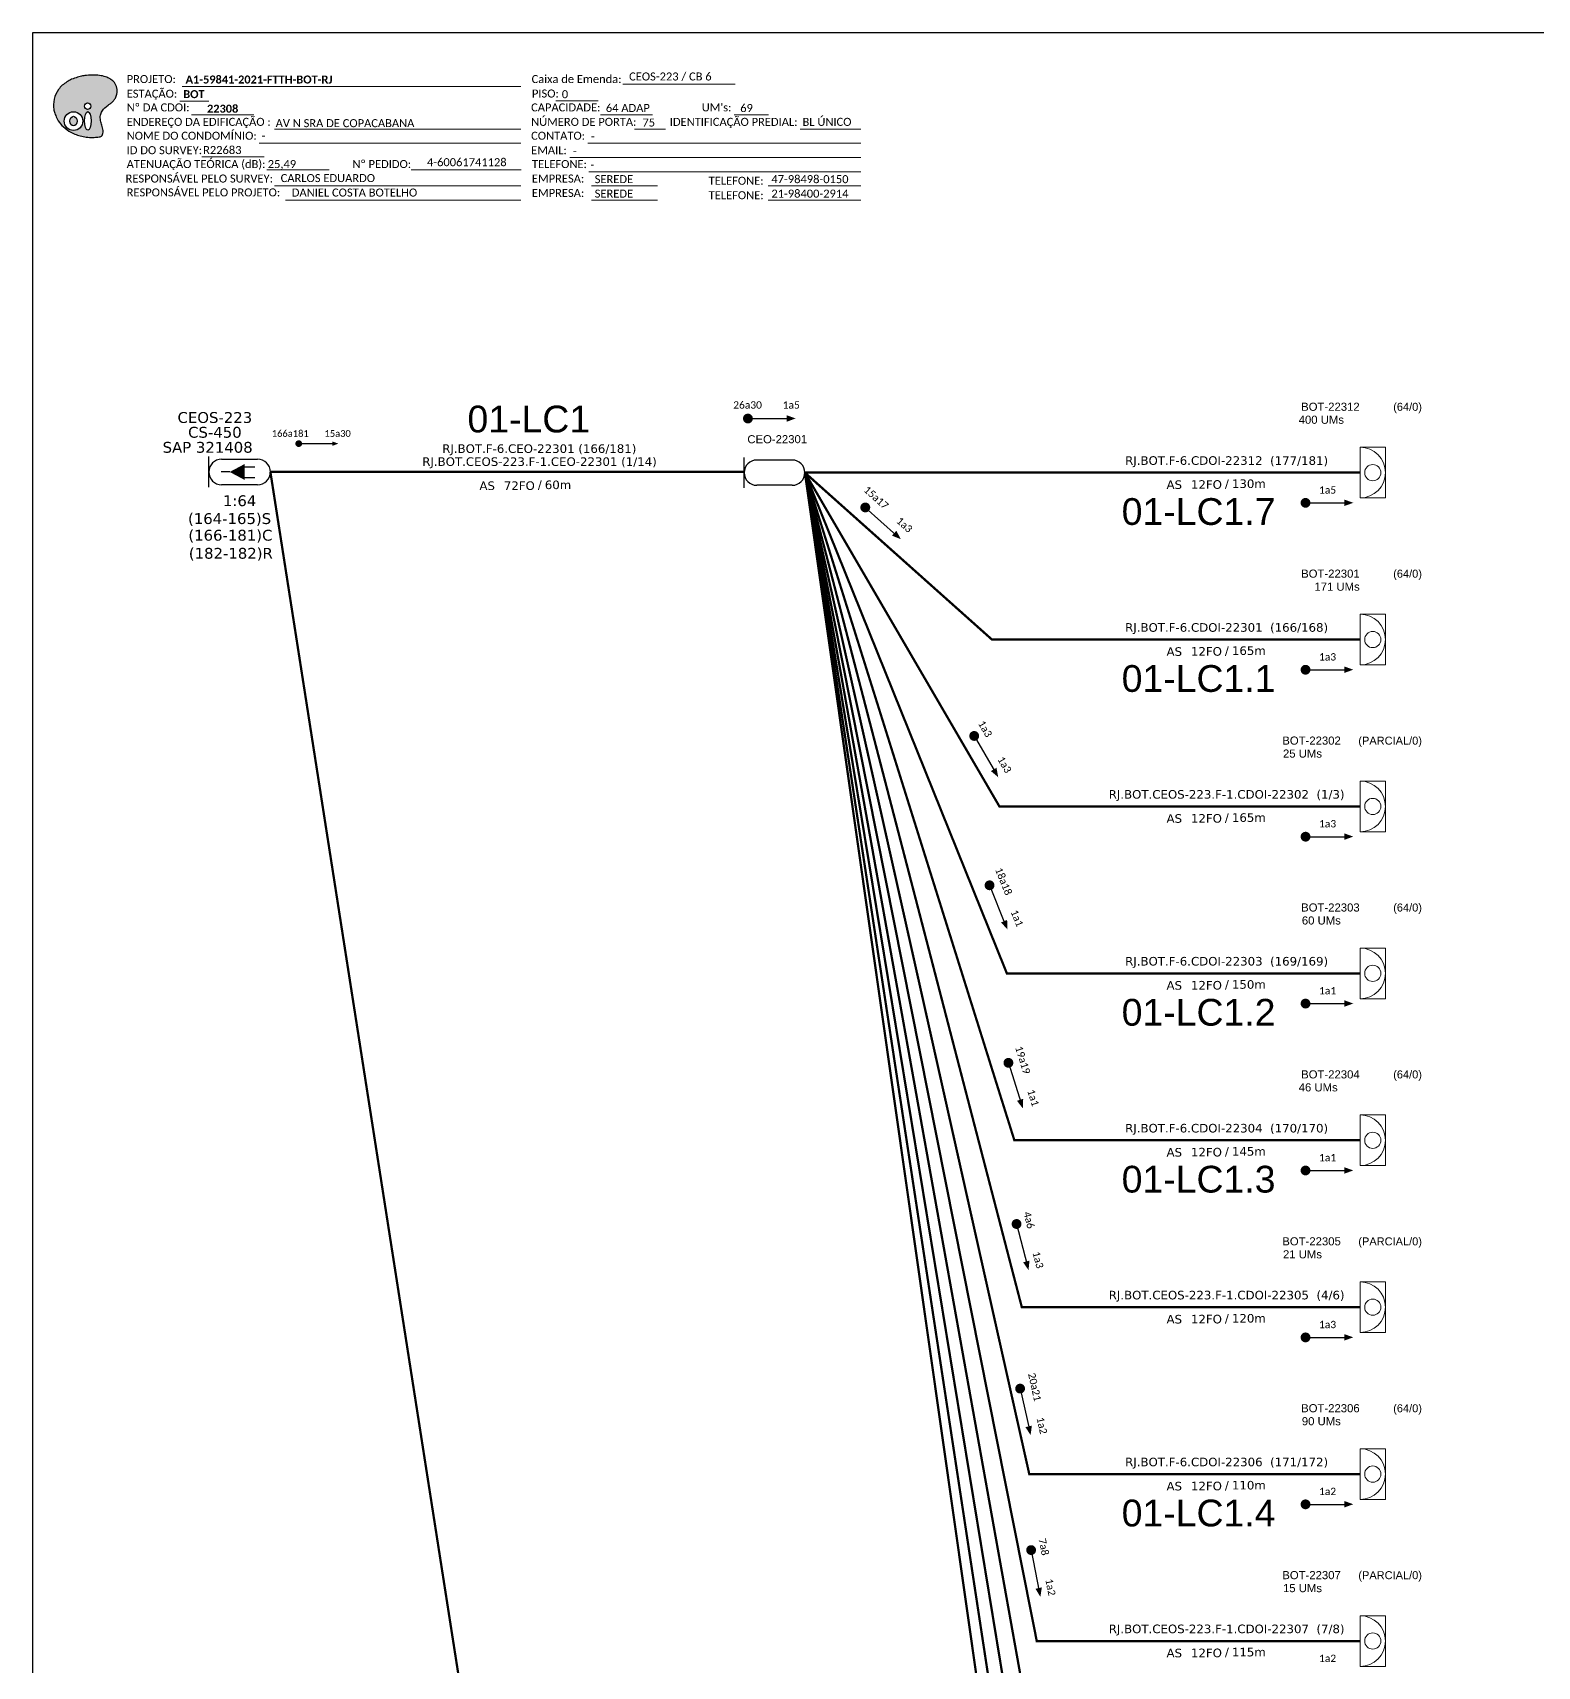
# Model space of a CAD drawing. Header units: millimetres. Extents: x 10187 to 11026, y 960 to 1554.
# Drawn here: x 10187.2 to 10524.5, y 1188.1 to 1554.2 of the extents above; entities that cross this region are included whole.
import ezdxf
from ezdxf.enums import TextEntityAlignment as Align

# ---------------------------------------------------------------- set-up
doc = ezdxf.new("R2010")
doc.units = ezdxf.units.MM
for name, color, linetype, lineweight in [("20.0-LEGENDA DOS CDO'S", 1, 'Continuous', 0), ('20.1-CDO_INTERIOR', 1, 'Continuous', 0), ('40.1-ETIQUETAS', 1, 'Continuous', 20)]:
    doc.layers.add(name, color=color, linetype=linetype, lineweight=lineweight)
for name, color, linetype in [('20.4-CEOS', 1, 'Continuous'), ('CAP a instalar', 1, 'Continuous'), ('CD a instalar', 1, 'Continuous'), ('SETA', 7, 'Continuous'), ('texto', 7, 'Continuous')]:
    doc.layers.add(name, color=color, linetype=linetype)
doc.styles.add('ARIAL', font='arial.ttf')
doc.styles.add('siredit', font='verdana.ttf')
doc.styles.get("Standard").update_dxf_attribs({"font": 'arial.ttf'})
doc.styles.add('WMF-Calibri0', font='calibri.ttf')
doc.styles.add('WMF-Calibri1', font='calibrib.ttf')
doc.linetypes.add('FENCELINE1', pattern='A,0.25,-0.1,[133,ltypeshp.shx,S=0.1,R=0,X=-0.1,Y=0],-0.1,1', length=1.45)

# ---------------------------------------------------------------- blocks, each defined once
blk = doc.blocks.new('ETIQUETA_RS5F')
at = {"layer": '40.1-ETIQUETAS', "color": 0, "style": 'siredit'}
blk.add_text('/', height=1.5, dxfattribs=at).set_placement((1.58, -1.95), align=Align.MIDDLE_RIGHT)
for tag, p in [('ETIQUETA_R_SECUNDARIA', (1.21, 2.1)), ('ETIQUETA_R_PRIMARIA', (1.21, 4.1)), ('F_ATIVAS/F_MORTAS', (1.14, -4.24))]:
    blk.add_attdef(tag, text='', height=1.5, dxfattribs=at).set_placement(p, align=Align.MIDDLE_CENTER)
for tag, p in [('TIPO_CABO', (-6.58, -2.12)), ('CAP_CABO', (0.4, -2.09))]:
    blk.add_attdef(tag, text='', height=1.5, dxfattribs=at).set_placement(p, align=Align.MIDDLE_RIGHT)
blk.add_attdef('METROS', text='', height=1.5, dxfattribs=at).set_placement((2.14, -1.95), align=Align.MIDDLE_LEFT)
for tag, p in [('FUSÃO_1', (0.85, -8.39)), ('FUSÃO_2', (0.85, -10.6)), ('FUSÃO_3', (0.85, -12.93)), ('FUSÃO_4', (0.85, -15.14)), ('FUSÃO_5', (0.85, -17.16))]:
    blk.add_attdef(tag, text='', height=1.5, dxfattribs=at).set_placement(p, align=Align.CENTER)
blk = doc.blocks.new('CEOS_RP_CT_DRT')
at = {"layer": '20.4-CEOS', "color": 0}
for p, q in [((-4.54, 1.19), (-1.19, 1.19)), ((-1.19, -1.19), (-4.54, -1.19))]:
    blk.add_line(p, q, dxfattribs=at)
for points in [[(-5.73, -1.43), (-5.73, 1.44)], [(-3.79, 0), (-4.59, 0)], [(-2.47, 0.48), (-1.45, 0.48)], [(-2.47, -0.52), (-1.45, -0.52)]]:
    blk.add_lwpolyline(points, dxfattribs=at)
blk.add_lwpolyline([(-3.79, 0, 0, 1.47, 0), (-2.41, 0, 1.47, 1.47, 0)], format="xyseb", dxfattribs=at)
for centre, start, end in [((-4.54, 0), 90, 270), ((-1.19, 0), 270, 90)]:
    blk.add_arc(centre, 1.19, start, end, dxfattribs=at)
at = {"layer": '20.4-CEOS', "color": 7, "style": 'siredit'}
for tag, p in [('Nº_DA_CEOS', (-2.86, 5.6)), ('LOCAL', (-2.86, 4.24)), ('SAP', (-2.86, 2.78)), ('RACIO_SPLITAGEM', (-2.86, -1.88)), ('FIBRAS_SPLITTER', (-2.86, -3.58)), ('FIBRAS_TOP_C', (-2.86, -5.08)), ('RESERVA_FINAIS', (-2.86, -6.39))]:
    blk.add_attdef(tag, text='', height=1.01, dxfattribs=at).set_placement(p, align=Align.TOP_CENTER)
blk = doc.blocks.new('CDOI_INT')
at = {"layer": '20.1-CDO_INTERIOR', "color": 0, "lineweight": 18}
blk.add_lwpolyline([(4.25, -4.25), (4.25, 4.25), (0, 4.25), (0, -4.25)], close=True, dxfattribs=at)
blk.add_circle((2.12, 0), 1.36, dxfattribs=at)
blk.add_arc((0, 0), 4.25, 270, 90, dxfattribs=at)
at = {"layer": "20.0-LEGENDA DOS CDO'S", "color": 0, "style": 'ARIAL'}
for tag, p in [('CDO_N', (-0.08, 10.38)), ('SPLITER_1', (21.18, 10.38)), ('SURVEY', (-0.08, 8.2)), ('SPLITER_2', (21.19, 8.68)), ('SAP', (-0.08, 6.23)), ('1:XX', (5.94, -2.22)), ('UMS', (5.94, -4.24))]:
    blk.add_attdef(tag, p, '', height=1.36, dxfattribs=at)
blk.add_attdef('FIBRAS_UTILIZADAS', text='', height=1.36, dxfattribs=at).set_placement((15.34, 10.38), align=Align.CENTER)
blk = doc.blocks.new('OI')
h = blk.add_hatch(color=40)
edge = h.paths.add_edge_path()
edge.add_spline(control_points=[(4.35, -0.67), (3.92, -0.99), (3.26, -1.5), (2.81, -2.59), (2.9, -3.5), (3.06, -4.27), (3.31, -4.85), (3.37, -5.39), (3.4, -5.88), (3.2, -6.4), (2.54, -6.61), (1.65, -6.63), (0.55, -6.67), (-0.56, -6.42), (-1.61, -6.14), (-2.77, -5.61), (-3.92, -4.77), (-4.89, -3.7), (-5.34, -2.65), (-5.6, -1.94), (-5.85, -0.96), (-5.71, 0.47), (-5.1, 2.02), (-4.14, 3.02), (-3.3, 3.61), (-2.37, 4.16), (-1.36, 4.44), (-0.56, 4.7), (0.79, 4.85), (2.24, 4.97), (3.79, 4.57), (4.67, 4.21), (5.44, 3.65), (5.76, 2.99), (6.03, 2.21), (6.01, 1.46), (5.72, 0.64), (5.31, 0.08), (4.88, -0.38), (4.51, -0.55), (4.35, -0.67)], knot_values=[0, 0, 0, 0, 1.60434, 2.417191, 3.427595, 4.282808, 4.776746, 5.304182, 5.888771, 6.258406, 6.858137, 7.79129, 8.986195, 10.124242, 11.187857, 12.242908, 13.953784, 15.414161, 16.515391, 17.349188, 17.675853, 19.552021, 21.515531, 22.568638, 23.63245, 24.621084, 25.782718, 26.745347, 27.142653, 29.870543, 31.004649, 31.921532, 32.709589, 33.801391, 34.042471, 35.192333, 35.971461, 36.628871, 37.254359, 37.836911, 37.836911, 37.836911, 37.836911], degree=3, periodic=0)
h.paths.add_polyline_path([(1.13, -0.87, -1), (-0.04, -0.87, -1)], flags=16)
edge = h.paths.add_edge_path(flags=16)
edge.add_ellipse((0.56, -3.59), major_axis=(-0.02, 1.71), ratio=0.361305, start_angle=0, end_angle=360)
h.paths.add_polyline_path([(-0.36, -3.62, -1), (-3.8, -3.62, -1)], flags=16)
edge = h.paths.add_edge_path(flags=0)
edge.add_ellipse((-2.08, -3.62), major_axis=(0, 0.885), ratio=0.758294, start_angle=0, end_angle=360)
at = {"color": 40}
for centre, radius in [((-2.08, -3.62), 1.72), ((0.54, -0.87), 0.587)]:
    blk.add_circle(centre, radius, dxfattribs=at)
blk.add_ellipse((-2.08, -3.62), major_axis=(0, 0.885), ratio=0.758294, start_param=-3.141592653589792, end_param=3.141592653589792, dxfattribs=at)
blk.add_ellipse((0.56, -3.59), major_axis=(-0.02, 1.71), ratio=0.361305, dxfattribs=at)
at = {"color": 40, "start_tangent": (-0.800898, -0.598801), "end_tangent": (-0.800898, -0.598801)}
blk.add_spline([(4.35, -0.67), (3.2, -1.78), (2.9, -2.54), (2.92, -3.55), (3.12, -4.38), (3.28, -4.85), (3.37, -5.37), (3.35, -5.95), (3.2, -6.29), (2.66, -6.55), (1.73, -6.63), (0.54, -6.62), (-0.58, -6.41), (-1.6, -6.11), (-2.56, -5.67), (-3.95, -4.67), (-4.89, -3.56), (-5.37, -2.56), (-5.64, -1.78), (-5.72, -1.46), (-5.63, 0.42), (-4.84, 2.22), (-4.13, 2.99), (-3.27, 3.62), (-2.4, 4.09), (-1.3, 4.47), (-0.37, 4.72), (0.02, 4.77), (2.75, 4.8), (3.85, 4.53), (4.69, 4.16), (5.31, 3.68), (5.85, 2.73), (5.93, 2.5), (5.94, 1.35), (5.67, 0.62), (5.29, 0.08), (4.84, -0.36), (4.35, -0.67)], degree=3, dxfattribs=at)

msp = doc.modelspace()

# ---------------------------------------------------------------- linework, layer by layer
msp.add_lwpolyline([(10187.23, 960.2), (11025.8, 960.2), (11025.8, 1554.2), (10187.23, 1554.2), (10187.23, 960.2)])
at = {"color": 7, "lineweight": 0}
for points in [[(10220.71, 1542.16), (10296.68, 1542.16)], [(10319.52, 1542.65), (10344.65, 1542.65)], [(10220.19, 1538.88), (10226.74, 1538.88)], [(10304.47, 1538.92), (10313.96, 1538.92)], [(10222.85, 1535.81), (10236.79, 1535.81)], [(10314.52, 1535.81), (10326.14, 1535.81)], [(10344.46, 1535.81), (10352.13, 1535.81)], [(10241.42, 1532.57), (10296.68, 1532.57)], [(10322.11, 1532.57), (10329.05, 1532.57)], [(10359.28, 1532.57), (10372.84, 1532.57)], [(10238.01, 1529.46), (10296.68, 1529.46)], [(10311.64, 1529.46), (10372.87, 1529.46)], [(10225.17, 1526.4), (10239.11, 1526.4)], [(10239.71, 1523.43), (10253.65, 1523.43)], [(10272.04, 1523.44), (10296.53, 1523.44)], [(10272.54, 1523.44), (10296.69, 1523.44)], [(10307.6, 1526.23), (10372.87, 1526.23)], [(10311.88, 1522.99), (10372.87, 1522.99)], [(10241.42, 1519.88), (10296.68, 1519.88)], [(10312.49, 1519.88), (10327.29, 1519.88)], [(10352.1, 1519.88), (10372.87, 1519.88)], [(10243.91, 1516.64), (10296.68, 1516.64)], [(10312.49, 1516.64), (10327.29, 1516.64)], [(10352.1, 1516.64), (10372.87, 1516.64)]]:
    msp.add_lwpolyline(points, dxfattribs=at)
at = {"const_width": 1.1}
for points in [[(10346.99, 1467.73, 1), (10348.09, 1467.73, 1)], [(10471.97, 1448.84, 1), (10473.07, 1448.84, 1)], [(10373.44, 1448.18, 1), (10374.26, 1447.44, 1)], [(10471.97, 1411.44, 1), (10473.07, 1411.44, 1)], [(10397.98, 1397.08, 1), (10398.53, 1396.13, 1)], [(10471.97, 1374.03, 1), (10473.07, 1374.03, 1)], [(10401.49, 1363.65, 1), (10401.9, 1362.63, 1)], [(10471.97, 1336.63, 1), (10473.07, 1336.63, 1)], [(10405.76, 1323.88, 1), (10406.09, 1322.83, 1)], [(10471.97, 1299.23, 1), (10473.07, 1299.23, 1)], [(10407.61, 1287.78, 1), (10407.88, 1286.71, 1)], [(10471.97, 1261.83, 1), (10473.07, 1261.83, 1)], [(10408.43, 1250.89, 1), (10408.67, 1249.82, 1)], [(10471.97, 1224.42, 1), (10473.07, 1224.42, 1)], [(10410.91, 1214.71, 1), (10411.12, 1213.63, 1)]]:
    msp.add_lwpolyline(points, format="xyb", close=True, dxfattribs=at)
at = {"color": 7, "const_width": 0.754}
msp.add_lwpolyline([(10246.49, 1462.11, 1), (10247.24, 1462.11, 1)], format="xyb", close=True, dxfattribs=at)
at = {"layer": '20.4-CEOS', "color": 5}
for p, q in [((10346.69, 1452.2), (10346.69, 1459.03)), ((10349.52, 1458.45), (10357.47, 1458.45)), ((10357.47, 1452.78), (10349.52, 1452.78))]:
    msp.add_line(p, q, dxfattribs=at)
for centre, start, end in [((10349.52, 1455.61), 90, 270), ((10357.47, 1455.61), 270, 90)]:
    msp.add_arc(centre, 2.83, start, end, dxfattribs=at)
at = {"layer": 'CAP a instalar', "color": 0, "linetype": 'FENCELINE1', "ltscale": 5, "const_width": 0.513}
for points in [[(10240.51, 1455.79), (10346.69, 1455.79)], [(10484.76, 1455.61), (10360.31, 1455.61)], [(10484.76, 1418.21), (10402.23, 1418.21), (10360.31, 1455.61)], [(10484.76, 1343.4), (10405.58, 1343.4), (10360.31, 1455.61)], [(10484.76, 1306), (10407.26, 1306), (10360.31, 1455.61)], [(10484.76, 1231.2), (10410.6, 1231.2), (10360.31, 1455.61)], [(10484.76, 1081.59), (10417.3, 1081.59), (10360.31, 1455.61)]]:
    msp.add_lwpolyline(points, dxfattribs=at)
at = {"layer": 'CAP a instalar', "linetype": 'FENCELINE1', "ltscale": 5, "const_width": 0.513}
msp.add_lwpolyline([(10484.76, 1156.39), (10413.95, 1156.39), (10360.31, 1455.61)], dxfattribs=at)
at = {"layer": 'CD a instalar', "color": 8, "linetype": 'FENCELINE1', "ltscale": 5, "const_width": 0.513}
for points in [[(10370.47, 1045.35), (10304.68, 1045.35), (10240.51, 1455.79)], [(10484.76, 1380.81), (10403.91, 1380.81), (10360.31, 1455.61)], [(10484.76, 1268.6), (10408.93, 1268.6), (10360.31, 1455.61)], [(10484.76, 1193.79), (10412.28, 1193.79), (10360.31, 1455.61)], [(10484.76, 1118.99), (10415.63, 1118.99), (10360.31, 1455.61)], [(10484.76, 1044.18), (10418.98, 1044.18), (10360.31, 1455.61)]]:
    msp.add_lwpolyline(points, dxfattribs=at)
at = {"layer": 'SETA'}
for points in [[(10347.54, 1467.73), (10356.98, 1467.73)], [(10373.85, 1447.81), (10380.88, 1441.51)], [(10472.52, 1448.84), (10481.96, 1448.84)], [(10472.52, 1411.44), (10481.96, 1411.44)], [(10398.26, 1396.6), (10403, 1388.44)], [(10472.52, 1374.03), (10481.96, 1374.03)], [(10401.7, 1363.14), (10405.23, 1354.38)], [(10472.52, 1336.63), (10481.96, 1336.63)], [(10405.93, 1323.35), (10408.76, 1314.35)], [(10472.52, 1299.23), (10481.96, 1299.23)], [(10472.52, 1299.23), (10481.96, 1299.23)], [(10407.75, 1287.25), (10410.11, 1278.11)], [(10472.52, 1261.83), (10481.96, 1261.83)], [(10408.55, 1250.35), (10410.62, 1241.14)], [(10472.52, 1224.42), (10481.96, 1224.42)], [(10472.52, 1224.42), (10481.96, 1224.42)], [(10411.01, 1214.17), (10412.84, 1204.91)]]:
    msp.add_lwpolyline(points, dxfattribs=at)
at = {"layer": 'SETA', "color": 7}
msp.add_lwpolyline([(10246.87, 1462.11), (10255.09, 1462.11)], dxfattribs=at)
at = {"layer": 'SETA'}
for points in [[(10356.22, 1468.48), (10358.24, 1467.75), (10356.22, 1467.01)], [(10481.2, 1449.59), (10483.22, 1448.85), (10481.2, 1448.12)], [(10380.81, 1442.57), (10381.82, 1440.69), (10379.84, 1441.48)], [(10481.2, 1412.18), (10483.22, 1411.45), (10481.2, 1410.72)], [(10403.26, 1389.47), (10403.64, 1387.36), (10402, 1388.74)], [(10481.2, 1374.78), (10483.22, 1374.05), (10481.2, 1373.32)], [(10405.64, 1355.37), (10405.71, 1353.23), (10404.28, 1354.82)], [(10481.2, 1337.38), (10483.22, 1336.65), (10481.2, 1335.91)], [(10409.24, 1315.29), (10409.15, 1313.15), (10407.84, 1314.85)], [(10481.2, 1299.97), (10483.22, 1299.24), (10481.2, 1298.51)], [(10410.64, 1279.03), (10410.44, 1276.9), (10409.22, 1278.66)], [(10481.2, 1262.57), (10483.22, 1261.84), (10481.2, 1261.11)], [(10411.18, 1242.04), (10410.9, 1239.92), (10409.75, 1241.72)], [(10481.2, 1225.17), (10483.22, 1224.44), (10481.2, 1223.71)], [(10413.42, 1205.8), (10413.09, 1203.68), (10411.99, 1205.51)]]:
    msp.add_solid(points, dxfattribs=at)
at = {"layer": 'SETA', "color": 7}
msp.add_solid([(10254.37, 1462.61), (10255.75, 1462.11), (10254.37, 1461.6)], dxfattribs=at)

# ---------------------------------------------------------------- block references
at = {"color": 7, "xscale": 1.213923925163967, "yscale": 1.213923925163967, "zscale": 1.213923925163967, "rotation": 0.1532896023949059}
msp.add_blockref('OI', (10198.9, 1538.79), dxfattribs=at)
at = {"layer": '40.1-ETIQUETAS', "color": 0}
ref = msp.add_blockref('ETIQUETA_RS5F', (10299.31, 1455.39), dxfattribs=dict(at, xscale=1.280902120836367, yscale=1.280902120836367, zscale=1.280902120836367))
ref.add_attrib('ETIQUETA_R_PRIMARIA', 'RJ.BOT.F-6.CEO-22301 (166/181)', dxfattribs={"color": 0, "height": 1.9214, "style": 'siredit'}).set_placement((10300.78, 1460.99), align=Align.MIDDLE_CENTER)
ref.add_attrib('ETIQUETA_R_SECUNDARIA', 'RJ.BOT.CEOS-223.F-1.CEO-22301 (1/14)', dxfattribs={"color": 0, "height": 1.9214, "style": 'siredit'}).set_placement((10300.83, 1458.08), align=Align.MIDDLE_CENTER)
ref.add_attrib('TIPO_CABO', 'AS', dxfattribs={"color": 0, "height": 1.921, "style": 'siredit'}).set_placement((10290.84, 1452.68), align=Align.MIDDLE_RIGHT)
ref.add_attrib('CAP_CABO', '72FO', dxfattribs={"color": 0, "height": 1.921, "style": 'siredit'}).set_placement((10299.78, 1452.7), align=Align.MIDDLE_RIGHT)
ref.add_attrib('METROS', '60m', dxfattribs={"color": 0, "height": 1.921, "style": 'siredit'}).set_placement((10302.02, 1452.88), align=Align.MIDDLE_LEFT)
at = {"layer": 'CAP a instalar', "color": 0, "linetype": 'FENCELINE1', "ltscale": 7}
ref = msp.add_blockref('CEOS_RP_CT_DRT', (10240.51, 1455.76), dxfattribs=dict(at, xscale=2.406057815150088, yscale=2.406057815150088, zscale=2.406057815150088))
ref.add_attrib('Nº_DA_CEOS', 'CEOS-223', dxfattribs={"layer": '20.4-CEOS', "color": 7, "height": 2.429, "style": 'siredit'}).set_placement((10228.07, 1469.18), align=Align.TOP_CENTER)
ref.add_attrib('LOCAL', 'CS-450', dxfattribs={"layer": '20.4-CEOS', "color": 7, "height": 2.429, "style": 'siredit'}).set_placement((10228.07, 1465.87), align=Align.TOP_CENTER)
ref.add_attrib('SAP', '  SAP 321408', dxfattribs={"layer": '20.4-CEOS', "color": 7, "height": 2.4293, "style": 'siredit'}).set_placement((10225.39, 1462.5), align=Align.TOP_CENTER)
ref.add_attrib('RACIO_SPLITAGEM', '1:64', dxfattribs={"layer": '20.4-CEOS', "color": 7, "height": 2.429, "style": 'siredit'}).set_placement((10233.62, 1450.53), align=Align.TOP_CENTER)
ref.add_attrib('FIBRAS_SPLITTER', '(164-165)S', dxfattribs={"layer": '20.4-CEOS', "color": 7, "height": 2.429, "style": 'siredit'}).set_placement((10231.37, 1446.53), align=Align.TOP_CENTER)
ref.add_attrib('FIBRAS_TOP_C', '(166-181)C', dxfattribs={"layer": '20.4-CEOS', "color": 7, "height": 2.429, "style": 'siredit'}).set_placement((10231.55, 1442.8), align=Align.TOP_CENTER)
ref.add_attrib('RESERVA_FINAIS', '(182-182)R', dxfattribs={"layer": '20.4-CEOS', "color": 7, "height": 2.429, "style": 'siredit'}).set_placement((10231.65, 1438.75), align=Align.TOP_CENTER)
at = {"layer": 'CAP a instalar', "color": 0, "linetype": 'FENCELINE1', "ltscale": 5.3}
ref = msp.add_blockref('CDOI_INT', (10484.76, 1455.61), dxfattribs=dict(at, xscale=1.33473017723919, yscale=1.33473017723919, zscale=1.33473017723919))
ref.add_attrib('CDO_N', 'BOT-22312', dxfattribs={"layer": "20.0-LEGENDA DOS CDO'S", "color": 0, "height": 1.816, "style": 'ARIAL'}).set_placement((10484.65, 1469.47), align=Align.RIGHT)
ref.add_attrib('FIBRAS_UTILIZADAS', '(64/0)', dxfattribs={"layer": "20.0-LEGENDA DOS CDO'S", "color": 0, "height": 1.79, "style": 'ARIAL', "width": 0.986168}).set_placement((10498.61, 1469.47), align=Align.RIGHT)
ref.add_attrib('SURVEY', '400 UMs     ', dxfattribs={"layer": "20.0-LEGENDA DOS CDO'S", "color": 0, "height": 1.8156, "style": 'ARIAL'}).set_placement((10484.66, 1466.56), align=Align.RIGHT)
ref = msp.add_blockref('ETIQUETA_RS5F', (10453.31, 1455.63), dxfattribs=dict(at, xscale=1.280902120837365, yscale=1.280902120837365, zscale=1.280902120837365))
ref.add_attrib('ETIQUETA_R_SECUNDARIA', 'RJ.BOT.F-6.CDOI-22312  (177/181)', dxfattribs={"layer": '40.1-ETIQUETAS', "color": 0, "height": 1.9214, "style": 'siredit'}).set_placement((10454.83, 1458.32), align=Align.MIDDLE_CENTER)
ref.add_attrib('TIPO_CABO', 'AS', dxfattribs={"layer": '40.1-ETIQUETAS', "color": 0, "height": 1.921, "style": 'siredit'}).set_placement((10444.84, 1452.92), align=Align.MIDDLE_RIGHT)
ref.add_attrib('CAP_CABO', '12FO', dxfattribs={"layer": '40.1-ETIQUETAS', "color": 0, "height": 1.921, "style": 'siredit'}).set_placement((10453.78, 1452.95), align=Align.MIDDLE_RIGHT)
ref.add_attrib('METROS', '130m', dxfattribs={"layer": '40.1-ETIQUETAS', "color": 0, "height": 1.921, "style": 'siredit'}).set_placement((10456.02, 1453.13), align=Align.MIDDLE_LEFT)
ref = msp.add_blockref('CDOI_INT', (10484.76, 1418.21), dxfattribs=dict(at, xscale=1.33473017723919, yscale=1.33473017723919, zscale=1.33473017723919))
ref.add_attrib('CDO_N', 'BOT-22301', dxfattribs={"layer": "20.0-LEGENDA DOS CDO'S", "color": 0, "height": 1.816, "style": 'ARIAL'}).set_placement((10484.65, 1432.07), align=Align.RIGHT)
ref.add_attrib('FIBRAS_UTILIZADAS', '(64/0)', dxfattribs={"layer": "20.0-LEGENDA DOS CDO'S", "color": 0, "height": 1.79, "style": 'ARIAL', "width": 0.986168}).set_placement((10498.61, 1432.07), align=Align.RIGHT)
ref.add_attrib('SURVEY', '171 UMs', dxfattribs={"layer": "20.0-LEGENDA DOS CDO'S", "color": 0, "height": 1.816, "style": 'ARIAL'}).set_placement((10484.66, 1429.15), align=Align.RIGHT)
ref = msp.add_blockref('ETIQUETA_RS5F', (10453.31, 1418.23), dxfattribs=dict(at, xscale=1.280902120837365, yscale=1.280902120837365, zscale=1.280902120837365))
ref.add_attrib('ETIQUETA_R_SECUNDARIA', 'RJ.BOT.F-6.CDOI-22301  (166/168)', dxfattribs={"layer": '40.1-ETIQUETAS', "color": 0, "height": 1.9214, "style": 'siredit'}).set_placement((10454.83, 1420.92), align=Align.MIDDLE_CENTER)
ref.add_attrib('TIPO_CABO', 'AS', dxfattribs={"layer": '40.1-ETIQUETAS', "color": 0, "height": 1.921, "style": 'siredit'}).set_placement((10444.84, 1415.52), align=Align.MIDDLE_RIGHT)
ref.add_attrib('CAP_CABO', '12FO', dxfattribs={"layer": '40.1-ETIQUETAS', "color": 0, "height": 1.921, "style": 'siredit'}).set_placement((10453.78, 1415.55), align=Align.MIDDLE_RIGHT)
ref.add_attrib('METROS', '165m', dxfattribs={"layer": '40.1-ETIQUETAS', "color": 0, "height": 1.921, "style": 'siredit'}).set_placement((10456.02, 1415.72), align=Align.MIDDLE_LEFT)
at = {"layer": 'CAP a instalar', "color": 252, "linetype": 'FENCELINE1', "ltscale": 5.3}
ref = msp.add_blockref('CDOI_INT', (10484.76, 1380.81), dxfattribs=dict(at, xscale=1.33473017723919, yscale=1.33473017723919, zscale=1.33473017723919))
ref.add_attrib('CDO_N', 'BOT-22302      ', dxfattribs={"layer": "20.0-LEGENDA DOS CDO'S", "color": 0, "height": 1.8156, "style": 'ARIAL'}).set_placement((10484.65, 1394.66), align=Align.RIGHT)
ref.add_attrib('FIBRAS_UTILIZADAS', '                             (PARCIAL/0)', dxfattribs={"layer": "20.0-LEGENDA DOS CDO'S", "color": 0, "height": 1.7905, "style": 'ARIAL', "width": 0.986168}).set_placement((10498.61, 1394.66), align=Align.RIGHT)
ref.add_attrib('SURVEY', '25 UMs            ', dxfattribs={"layer": "20.0-LEGENDA DOS CDO'S", "color": 0, "height": 1.8156, "style": 'ARIAL'}).set_placement((10484.66, 1391.75), align=Align.RIGHT)
ref = msp.add_blockref('ETIQUETA_RS5F', (10453.31, 1380.82), dxfattribs=dict(at, xscale=1.280902120837365, yscale=1.280902120837365, zscale=1.280902120837365))
ref.add_attrib('ETIQUETA_R_SECUNDARIA', 'RJ.BOT.CEOS-223.F-1.CDOI-22302  (1/3)', dxfattribs={"layer": '40.1-ETIQUETAS', "color": 0, "height": 1.9214, "style": 'siredit'}).set_placement((10454.83, 1383.52), align=Align.MIDDLE_CENTER)
ref.add_attrib('TIPO_CABO', 'AS', dxfattribs={"layer": '40.1-ETIQUETAS', "color": 0, "height": 1.921, "style": 'siredit'}).set_placement((10444.84, 1378.11), align=Align.MIDDLE_RIGHT)
ref.add_attrib('CAP_CABO', '12FO', dxfattribs={"layer": '40.1-ETIQUETAS', "color": 0, "height": 1.921, "style": 'siredit'}).set_placement((10453.78, 1378.14), align=Align.MIDDLE_RIGHT)
ref.add_attrib('METROS', '165m', dxfattribs={"layer": '40.1-ETIQUETAS', "color": 0, "height": 1.921, "style": 'siredit'}).set_placement((10456.02, 1378.32), align=Align.MIDDLE_LEFT)
at = {"layer": 'CAP a instalar', "color": 0, "linetype": 'FENCELINE1', "ltscale": 5.3}
ref = msp.add_blockref('CDOI_INT', (10484.76, 1343.4), dxfattribs=dict(at, xscale=1.33473017723919, yscale=1.33473017723919, zscale=1.33473017723919))
ref.add_attrib('CDO_N', 'BOT-22303', dxfattribs={"layer": "20.0-LEGENDA DOS CDO'S", "color": 0, "height": 1.816, "style": 'ARIAL'}).set_placement((10484.65, 1357.26), align=Align.RIGHT)
ref.add_attrib('FIBRAS_UTILIZADAS', '(64/0)', dxfattribs={"layer": "20.0-LEGENDA DOS CDO'S", "color": 0, "height": 1.79, "style": 'ARIAL', "width": 0.986168}).set_placement((10498.61, 1357.26), align=Align.RIGHT)
ref.add_attrib('SURVEY', '60 UMs      ', dxfattribs={"layer": "20.0-LEGENDA DOS CDO'S", "color": 0, "height": 1.8156, "style": 'ARIAL'}).set_placement((10484.66, 1354.35), align=Align.RIGHT)
ref = msp.add_blockref('ETIQUETA_RS5F', (10453.31, 1343.42), dxfattribs=dict(at, xscale=1.280902120837365, yscale=1.280902120837365, zscale=1.280902120837365))
ref.add_attrib('ETIQUETA_R_SECUNDARIA', 'RJ.BOT.F-6.CDOI-22303  (169/169)', dxfattribs={"layer": '40.1-ETIQUETAS', "color": 0, "height": 1.9214, "style": 'siredit'}).set_placement((10454.83, 1346.12), align=Align.MIDDLE_CENTER)
ref.add_attrib('TIPO_CABO', 'AS', dxfattribs={"layer": '40.1-ETIQUETAS', "color": 0, "height": 1.921, "style": 'siredit'}).set_placement((10444.84, 1340.71), align=Align.MIDDLE_RIGHT)
ref.add_attrib('CAP_CABO', '12FO', dxfattribs={"layer": '40.1-ETIQUETAS', "color": 0, "height": 1.921, "style": 'siredit'}).set_placement((10453.78, 1340.74), align=Align.MIDDLE_RIGHT)
ref.add_attrib('METROS', '150m', dxfattribs={"layer": '40.1-ETIQUETAS', "color": 0, "height": 1.921, "style": 'siredit'}).set_placement((10456.02, 1340.92), align=Align.MIDDLE_LEFT)
ref = msp.add_blockref('CDOI_INT', (10484.76, 1306), dxfattribs=dict(at, xscale=1.33473017723919, yscale=1.33473017723919, zscale=1.33473017723919))
ref.add_attrib('CDO_N', 'BOT-22304', dxfattribs={"layer": "20.0-LEGENDA DOS CDO'S", "color": 0, "height": 1.816, "style": 'ARIAL'}).set_placement((10484.65, 1319.86), align=Align.RIGHT)
ref.add_attrib('FIBRAS_UTILIZADAS', '(64/0)', dxfattribs={"layer": "20.0-LEGENDA DOS CDO'S", "color": 0, "height": 1.79, "style": 'ARIAL', "width": 0.986168}).set_placement((10498.61, 1319.86), align=Align.RIGHT)
ref.add_attrib('SURVEY', '46 UMs       ', dxfattribs={"layer": "20.0-LEGENDA DOS CDO'S", "color": 0, "height": 1.8156, "style": 'ARIAL'}).set_placement((10484.66, 1316.95), align=Align.RIGHT)
ref = msp.add_blockref('ETIQUETA_RS5F', (10453.31, 1306.02), dxfattribs=dict(at, xscale=1.280902120837365, yscale=1.280902120837365, zscale=1.280902120837365))
ref.add_attrib('ETIQUETA_R_SECUNDARIA', 'RJ.BOT.F-6.CDOI-22304  (170/170)', dxfattribs={"layer": '40.1-ETIQUETAS', "color": 0, "height": 1.9214, "style": 'siredit'}).set_placement((10454.83, 1308.71), align=Align.MIDDLE_CENTER)
ref.add_attrib('TIPO_CABO', 'AS', dxfattribs={"layer": '40.1-ETIQUETAS', "color": 0, "height": 1.921, "style": 'siredit'}).set_placement((10444.84, 1303.31), align=Align.MIDDLE_RIGHT)
ref.add_attrib('CAP_CABO', '12FO', dxfattribs={"layer": '40.1-ETIQUETAS', "color": 0, "height": 1.921, "style": 'siredit'}).set_placement((10453.78, 1303.34), align=Align.MIDDLE_RIGHT)
ref.add_attrib('METROS', '145m', dxfattribs={"layer": '40.1-ETIQUETAS', "color": 0, "height": 1.921, "style": 'siredit'}).set_placement((10456.02, 1303.51), align=Align.MIDDLE_LEFT)
at = {"layer": 'CAP a instalar', "color": 252, "linetype": 'FENCELINE1', "ltscale": 5.3}
ref = msp.add_blockref('CDOI_INT', (10484.76, 1268.6), dxfattribs=dict(at, xscale=1.33473017723919, yscale=1.33473017723919, zscale=1.33473017723919))
ref.add_attrib('CDO_N', 'BOT-22305      ', dxfattribs={"layer": "20.0-LEGENDA DOS CDO'S", "color": 0, "height": 1.8156, "style": 'ARIAL'}).set_placement((10484.65, 1282.45), align=Align.RIGHT)
ref.add_attrib('FIBRAS_UTILIZADAS', '                             (PARCIAL/0)', dxfattribs={"layer": "20.0-LEGENDA DOS CDO'S", "color": 0, "height": 1.7905, "style": 'ARIAL', "width": 0.986168}).set_placement((10498.61, 1282.45), align=Align.RIGHT)
ref.add_attrib('SURVEY', '21 UMs            ', dxfattribs={"layer": "20.0-LEGENDA DOS CDO'S", "color": 0, "height": 1.8156, "style": 'ARIAL'}).set_placement((10484.66, 1279.54), align=Align.RIGHT)
ref = msp.add_blockref('ETIQUETA_RS5F', (10453.31, 1268.62), dxfattribs=dict(at, xscale=1.280902120837365, yscale=1.280902120837365, zscale=1.280902120837365))
ref.add_attrib('ETIQUETA_R_SECUNDARIA', 'RJ.BOT.CEOS-223.F-1.CDOI-22305  (4/6)', dxfattribs={"layer": '40.1-ETIQUETAS', "color": 0, "height": 1.9214, "style": 'siredit'}).set_placement((10454.83, 1271.31), align=Align.MIDDLE_CENTER)
ref.add_attrib('TIPO_CABO', 'AS', dxfattribs={"layer": '40.1-ETIQUETAS', "color": 0, "height": 1.921, "style": 'siredit'}).set_placement((10444.84, 1265.91), align=Align.MIDDLE_RIGHT)
ref.add_attrib('CAP_CABO', '12FO', dxfattribs={"layer": '40.1-ETIQUETAS', "color": 0, "height": 1.921, "style": 'siredit'}).set_placement((10453.78, 1265.93), align=Align.MIDDLE_RIGHT)
ref.add_attrib('METROS', '120m', dxfattribs={"layer": '40.1-ETIQUETAS', "color": 0, "height": 1.921, "style": 'siredit'}).set_placement((10456.02, 1266.11), align=Align.MIDDLE_LEFT)
at = {"layer": 'CAP a instalar', "color": 0, "linetype": 'FENCELINE1', "ltscale": 5.3}
ref = msp.add_blockref('CDOI_INT', (10484.76, 1231.2), dxfattribs=dict(at, xscale=1.33473017723919, yscale=1.33473017723919, zscale=1.33473017723919))
ref.add_attrib('CDO_N', 'BOT-22306', dxfattribs={"layer": "20.0-LEGENDA DOS CDO'S", "color": 0, "height": 1.816, "style": 'ARIAL'}).set_placement((10484.65, 1245.05), align=Align.RIGHT)
ref.add_attrib('FIBRAS_UTILIZADAS', '(64/0)', dxfattribs={"layer": "20.0-LEGENDA DOS CDO'S", "color": 0, "height": 1.79, "style": 'ARIAL', "width": 0.986168}).set_placement((10498.61, 1245.05), align=Align.RIGHT)
ref.add_attrib('SURVEY', '90 UMs      ', dxfattribs={"layer": "20.0-LEGENDA DOS CDO'S", "color": 0, "height": 1.8156, "style": 'ARIAL'}).set_placement((10484.66, 1242.14), align=Align.RIGHT)
ref = msp.add_blockref('ETIQUETA_RS5F', (10453.31, 1231.21), dxfattribs=dict(at, xscale=1.280902120837365, yscale=1.280902120837365, zscale=1.280902120837365))
ref.add_attrib('ETIQUETA_R_SECUNDARIA', 'RJ.BOT.F-6.CDOI-22306  (171/172)', dxfattribs={"layer": '40.1-ETIQUETAS', "color": 0, "height": 1.9214, "style": 'siredit'}).set_placement((10454.83, 1233.91), align=Align.MIDDLE_CENTER)
ref.add_attrib('TIPO_CABO', 'AS', dxfattribs={"layer": '40.1-ETIQUETAS', "color": 0, "height": 1.921, "style": 'siredit'}).set_placement((10444.84, 1228.5), align=Align.MIDDLE_RIGHT)
ref.add_attrib('CAP_CABO', '12FO', dxfattribs={"layer": '40.1-ETIQUETAS', "color": 0, "height": 1.921, "style": 'siredit'}).set_placement((10453.78, 1228.53), align=Align.MIDDLE_RIGHT)
ref.add_attrib('METROS', '110m', dxfattribs={"layer": '40.1-ETIQUETAS', "color": 0, "height": 1.921, "style": 'siredit'}).set_placement((10456.02, 1228.71), align=Align.MIDDLE_LEFT)
at = {"layer": 'CAP a instalar', "color": 252, "linetype": 'FENCELINE1', "ltscale": 5.3}
ref = msp.add_blockref('CDOI_INT', (10484.76, 1193.79), dxfattribs=dict(at, xscale=1.33473017723919, yscale=1.33473017723919, zscale=1.33473017723919))
ref.add_attrib('CDO_N', 'BOT-22307      ', dxfattribs={"layer": "20.0-LEGENDA DOS CDO'S", "color": 0, "height": 1.8156, "style": 'ARIAL'}).set_placement((10484.65, 1207.65), align=Align.RIGHT)
ref.add_attrib('FIBRAS_UTILIZADAS', '                             (PARCIAL/0)', dxfattribs={"layer": "20.0-LEGENDA DOS CDO'S", "color": 0, "height": 1.7905, "style": 'ARIAL', "width": 0.986168}).set_placement((10498.61, 1207.65), align=Align.RIGHT)
ref.add_attrib('SURVEY', '15 UMs            ', dxfattribs={"layer": "20.0-LEGENDA DOS CDO'S", "color": 0, "height": 1.8156, "style": 'ARIAL'}).set_placement((10484.66, 1204.74), align=Align.RIGHT)
ref = msp.add_blockref('ETIQUETA_RS5F', (10453.31, 1193.81), dxfattribs=dict(at, xscale=1.280902120837365, yscale=1.280902120837365, zscale=1.280902120837365))
ref.add_attrib('ETIQUETA_R_SECUNDARIA', 'RJ.BOT.CEOS-223.F-1.CDOI-22307  (7/8)', dxfattribs={"layer": '40.1-ETIQUETAS', "color": 0, "height": 1.9214, "style": 'siredit'}).set_placement((10454.83, 1196.51), align=Align.MIDDLE_CENTER)
ref.add_attrib('TIPO_CABO', 'AS', dxfattribs={"layer": '40.1-ETIQUETAS', "color": 0, "height": 1.921, "style": 'siredit'}).set_placement((10444.84, 1191.1), align=Align.MIDDLE_RIGHT)
ref.add_attrib('CAP_CABO', '12FO', dxfattribs={"layer": '40.1-ETIQUETAS', "color": 0, "height": 1.921, "style": 'siredit'}).set_placement((10453.78, 1191.13), align=Align.MIDDLE_RIGHT)
ref.add_attrib('METROS', '115m', dxfattribs={"layer": '40.1-ETIQUETAS', "color": 0, "height": 1.921, "style": 'siredit'}).set_placement((10456.02, 1191.31), align=Align.MIDDLE_LEFT)

# ---------------------------------------------------------------- texts
at = {"color": 7, "linetype": 'Continuous'}
for s, height, style, p in [('CEOS-223 / CB 6', 1.7927, 'WMF-Calibri0', (10320.91, 1543.49)), ('BOT', 1.793, 'WMF-Calibri1', (10220.98, 1539.53)), ('A1-59841-2021-FTTH-BOT-RJ', 1.7927, 'WMF-Calibri1', (10221.5, 1542.81)), ('0', 1.79, 'WMF-Calibri0', (10305.83, 1539.52)), ('64 ADAP', 1.793, 'WMF-Calibri0', (10315.7, 1536.43)), ('69', 1.793, 'WMF-Calibri0', (10345.82, 1536.41)), ('AV N SRA DE COPACABANA', 1.7927, 'WMF-Calibri0', (10241.69, 1533.03)), ('75', 1.793, 'WMF-Calibri0', (10323.89, 1533.17)), ('-', 1.79, 'WMF-Calibri0', (10312.33, 1530.09)), ('R22683', 1.793, 'WMF-Calibri0', (10225.44, 1527.01)), ('-', 1.79, 'WMF-Calibri0', (10308.3, 1526.82)), ('-', 1.79, 'WMF-Calibri0', (10312.25, 1523.7)), ('CARLOS EDUARDO', 1.7927, 'WMF-Calibri0', (10242.82, 1520.72)), ('DANIEL COSTA BOTELHO', 1.7927, 'WMF-Calibri0', (10245.31, 1517.48)), ('SEREDE', 1.793, 'WMF-Calibri0', (10313.2, 1520.48)), ('47-98498-0150', 1.7927, 'WMF-Calibri0', (10352.8, 1520.48)), ('SEREDE', 1.793, 'WMF-Calibri0', (10313.2, 1517.24)), ('21-98400-2914', 1.7927, 'WMF-Calibri0', (10352.8, 1517.24))]:
    msp.add_text(s, height=height, dxfattribs=dict(at, style=style)).set_placement(p)
at = {"color": 7, "lineweight": 0, "style": 'WMF-Calibri0'}
for s, height, p in [('PROJETO:', 1.793, (10208.3, 1542.91)), ('ESTAÇÃO:', 1.793, (10208.3, 1539.63)), ('Caixa de Emenda:', 1.7927, (10299.06, 1542.91)), ('PISO:', 1.793, (10299.13, 1539.67)), ('Nº DA CDOI:', 1.7927, (10208.3, 1536.56)), ('CAPACIDADE:', 1.7927, (10298.95, 1536.56)), ("UM's:", 1.793, (10337.2, 1536.56)), ('ENDEREÇO DA EDIFICAÇÃO :', 1.7927, (10208.3, 1533.32)), ('NÚMERO DE PORTA:', 1.7927, (10298.95, 1533.32)), ('IDENTIFICAÇÃO PREDIAL:', 1.7927, (10330.03, 1533.32)), ('BL ÚNICO', 1.793, (10359.78, 1533.32)), ('NOME DO CONDOMÍNIO:', 1.7927, (10208.3, 1530.21)), ('-', 1.79, (10238.52, 1530.21)), ('CONTATO:', 1.793, (10298.95, 1530.21)), ('ID DO SURVEY:', 1.7927, (10208.3, 1526.97)), ('EMAIL:', 1.793, (10298.95, 1526.97)), ('RESPONSÁVEL PELO SURVEY:', 1.7927, (10208.06, 1520.62)), ('ATENUAÇÃO TEÓRICA (dB):', 1.7927, (10208.3, 1523.86)), ('25,49 ', 1.793, (10239.92, 1523.86)), ('Nº PEDIDO:', 1.793, (10258.89, 1523.87)), ('TELEFONE:', 1.793, (10299.13, 1523.86)), ('RESPONSÁVEL PELO PROJETO:', 1.7927, (10208.3, 1517.51)), ('EMPRESA:', 1.793, (10299.13, 1520.62)), ('TELEFONE:', 1.793, (10338.74, 1520.12)), ('EMPRESA:', 1.793, (10299.13, 1517.39)), ('TELEFONE:', 1.793, (10338.74, 1516.88))]:
    msp.add_text(s, height=height, dxfattribs=at).set_placement(p)
at = {"color": 7, "linetype": 'Continuous', "style": 'WMF-Calibri1'}
msp.add_text('22308', height=1.793, dxfattribs=at).set_placement((10229.82, 1536.27), align=Align.CENTER)
at = {"color": 7, "style": 'WMF-Calibri0'}
msp.add_text('4-60061741128', height=1.7927, dxfattribs=at).set_placement((10275.61, 1524.28))
at = {"char_height": 1.6473, "width": 27.8482, "attachment_point": 5}
for s, insert in [('{\\fCalibri|b0|i0|c0|p34;\\C7;26a30}', (10347.46, 1470.77)), ('{\\fCalibri|b0|i0|c0|p34;\\C7;1a5}', (10357.26, 1470.77)), ('{\\fCalibri|b0|i0|c0|p34;\\C7;1a5}', (10477.46, 1451.72)), ('{\\fCalibri|b0|i0|c0|p34;\\C7;1a3}', (10477.46, 1414.32)), ('{\\fCalibri|b0|i0|c0|p34;\\C7;1a3}', (10477.46, 1376.92)), ('{\\fCalibri|b0|i0|c0|p34;\\C7;1a1}', (10477.46, 1339.51)), ('{\\fCalibri|b0|i0|c0|p34;\\C7;1a1}', (10477.46, 1302.11)), ('{\\fCalibri|b0|i0|c0|p34;\\C7;1a3}', (10477.46, 1264.71)), ('{\\fCalibri|b0|i0|c0|p34;\\C7;1a2}', (10477.46, 1227.31)), ('{\\fCalibri|b0|i0|c0|p34;\\C7;1a2}', (10477.46, 1189.9))]:
    msp.add_mtext(s, dxfattribs=dict(at, insert=insert))
at = {"color": 5, "char_height": 1.507, "width": 111.2509, "attachment_point": 5, "rotation": 359.9166}
for s, insert in [('{\\fCalibri|b0|i0|c0|p34;\\C256;166a181}', (10244.97, 1464.38)), ('{\\fCalibri|b0|i0|c0|p34;\\C256;15a30}', (10255.59, 1464.38))]:
    msp.add_mtext(s, dxfattribs=dict(at, insert=insert))
at = {"char_height": 1.6473, "width": 27.8482, "attachment_point": 5}
for s, insert, rotation in [('{\\fCalibri|b0|i0|c0|p34;\\C7;15a17}', (10376.29, 1450), 318.1469), ('{\\fCalibri|b0|i0|c0|p34;\\C7;1a3}', (10382.63, 1443.9), 318.1469), ('{\\fCalibri|b0|i0|c0|p34;\\C7;1a3}', (10400.71, 1398.19), 300.1581), ('{\\fCalibri|b0|i0|c0|p34;\\C7;1a3}', (10405.07, 1390.15), 300.1581), ('{\\fCalibri|b0|i0|c0|p34;\\C7;18a18}', (10404.85, 1364.02), 291.9736), ('{\\fCalibri|b0|i0|c0|p34;\\C7;1a1}', (10407.86, 1355.76), 291.9736), ('{\\fCalibri|b0|i0|c0|p34;\\C7;19a19}', (10409.15, 1323.98), 287.4222), ('{\\fCalibri|b0|i0|c0|p34;\\C7;1a1}', (10411.48, 1315.51), 287.4222), ('{\\fCalibri|b0|i0|c0|p34;\\C7;4a6}', (10410.54, 1288.12), 284.4963), ('{\\fCalibri|b0|i0|c0|p34;\\C7;1a3}', (10412.57, 1279.19), 284.4963), ('{\\fCalibri|b0|i0|c0|p34;\\C7;20a21}', (10411.81, 1250.71), 282.6327), ('{\\fCalibri|b0|i0|c0|p34;\\C7;1a2}', (10413.43, 1242.07), 282.6327), ('{\\fCalibri|b0|i0|c0|p34;\\C7;7a8}', (10413.85, 1214.88), 281.1495), ('{\\fCalibri|b0|i0|c0|p34;\\C7;1a2}', (10415.36, 1205.85), 281.1495)]:
    msp.add_mtext(s, dxfattribs=dict(at, insert=insert, rotation=rotation))
at = {"layer": "20.0-LEGENDA DOS CDO'S", "color": 5, "style": 'ARIAL'}
msp.add_text('CEO-22301', height=1.814, rotation=0.118, dxfattribs=at).set_placement((10347.42, 1462.18))
at = {"layer": 'texto', "color": 3, "char_height": 6, "width": 41.71, "attachment_point": 5}
for s, insert in [('{\\fArial|b0|i0|c0|p34;01-LC1}', (10298.43, 1467.58)), ('{\\fArial|b0|i0|c0|p34;01-LC1.7}', (10448.55, 1446.85)), ('{\\fArial|b0|i0|c0|p34;01-LC1.1}', (10448.55, 1409.44)), ('{\\fArial|b0|i0|c0|p34;01-LC1.2}', (10448.55, 1334.64)), ('{\\fArial|b0|i0|c0|p34;01-LC1.3}', (10448.55, 1297.24)), ('{\\fArial|b0|i0|c0|p34;01-LC1.4}', (10448.55, 1222.43))]:
    msp.add_mtext(s, dxfattribs=dict(at, insert=insert))

doc.saveas('drawing.dxf')
